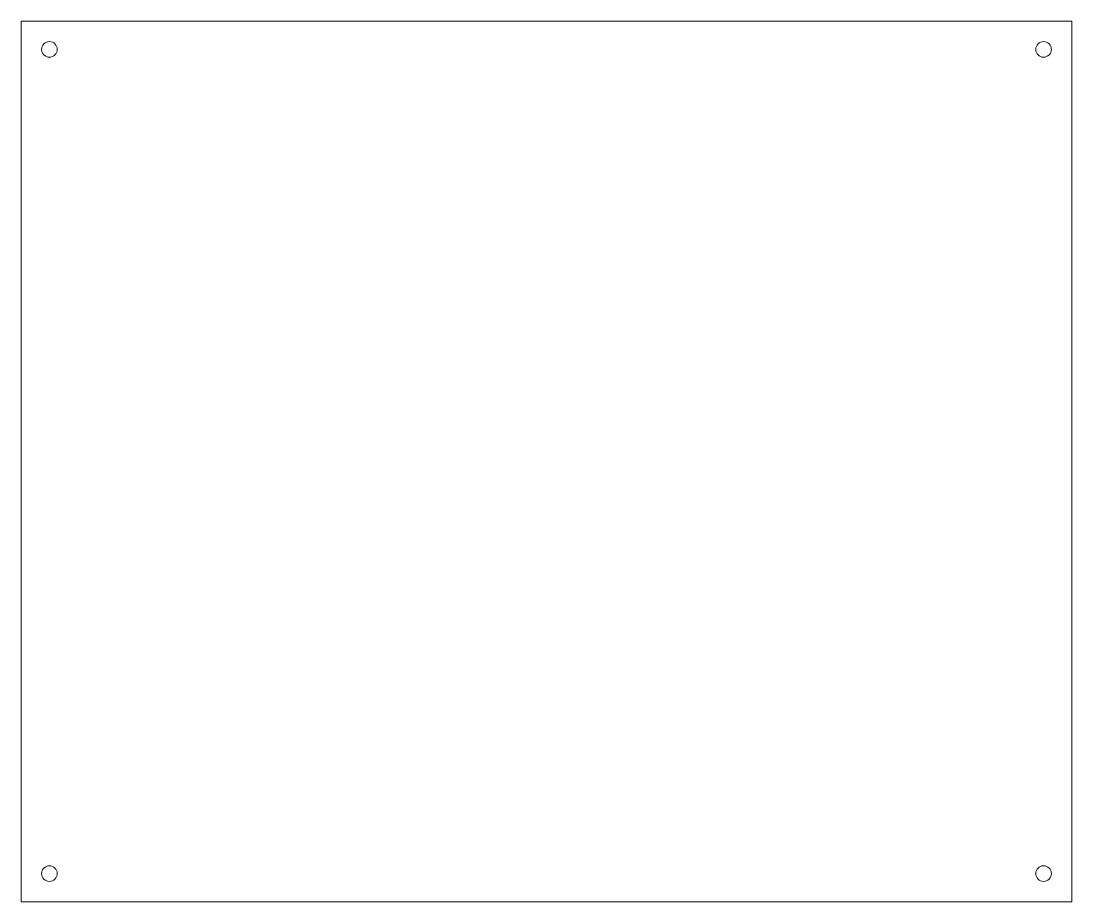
# Model space of a CAD drawing. Header units: inches. Extents: x 5 to 375, y -315 to -5.
import ezdxf

# ---------------------------------------------------------------- set-up
doc = ezdxf.new("R2010")
doc.units = ezdxf.units.IN
doc.header["$MEASUREMENT"] = 0
doc.layers.add('Layer 1', color=7, linetype='Continuous')

# ---------------------------------------------------------------- blocks, each defined once
blk = doc.blocks.new('block 2')
at = {"layer": 'Layer 1', "lineweight": 0}
blk.add_lwpolyline([(5.18, -315.18), (375.18, -315.18), (375.18, -5.18), (5.18, -5.18), (5.18, -315.18)], dxfattribs=at)
for points in [[(17.93, -15.18), (17.93, -16.7), (16.7, -17.93), (15.18, -17.93), (13.66, -17.93), (12.43, -16.7), (12.43, -15.18), (12.43, -13.66), (13.66, -12.43), (15.18, -12.43), (16.7, -12.43), (17.93, -13.66), (17.93, -15.18)], [(367.93, -15.18), (367.93, -16.7), (366.7, -17.93), (365.18, -17.93), (363.66, -17.93), (362.43, -16.7), (362.43, -15.18), (362.43, -13.66), (363.66, -12.43), (365.18, -12.43), (366.7, -12.43), (367.93, -13.66), (367.93, -15.18)], [(17.93, -305.18), (17.93, -306.7), (16.7, -307.93), (15.18, -307.93), (13.66, -307.93), (12.43, -306.7), (12.43, -305.18), (12.43, -303.66), (13.66, -302.43), (15.18, -302.43), (16.7, -302.43), (17.93, -303.66), (17.93, -305.18)], [(367.93, -305.18), (367.93, -306.7), (366.7, -307.93), (365.18, -307.93), (363.66, -307.93), (362.43, -306.7), (362.43, -305.18), (362.43, -303.66), (363.66, -302.43), (365.18, -302.43), (366.7, -302.43), (367.93, -303.66), (367.93, -305.18)]]:
    blk.add_open_spline(points, degree=3, knots=[0, 0, 0, 0, 1, 1, 1, 2, 2, 2, 3, 3, 3, 4, 4, 4, 4], dxfattribs=at)

msp = doc.modelspace()

# ---------------------------------------------------------------- block references
at = {"layer": 'Layer 1'}
msp.add_blockref('block 2', (0, 0), dxfattribs=at)

doc.saveas('drawing.dxf')
